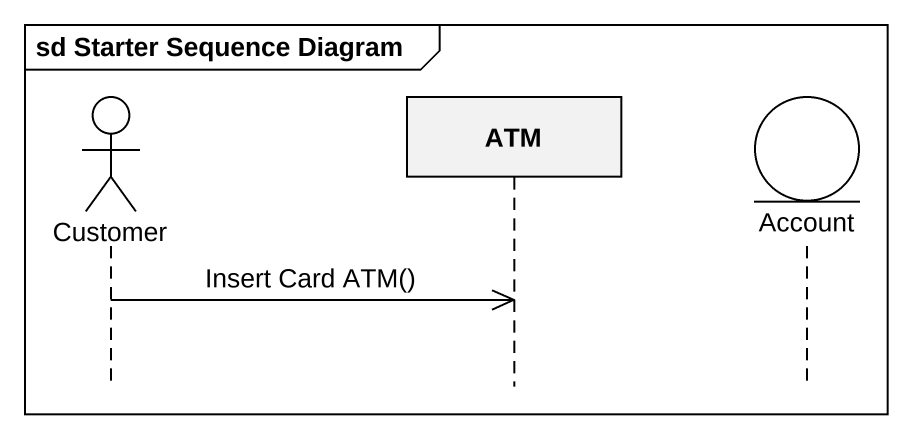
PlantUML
@startuml
mainframe sd Starter Sequence Diagram
hide footbox
actor Customer
participant ATM
entity Account

Customer ->> ATM : Insert Card ATM()
@enduml
